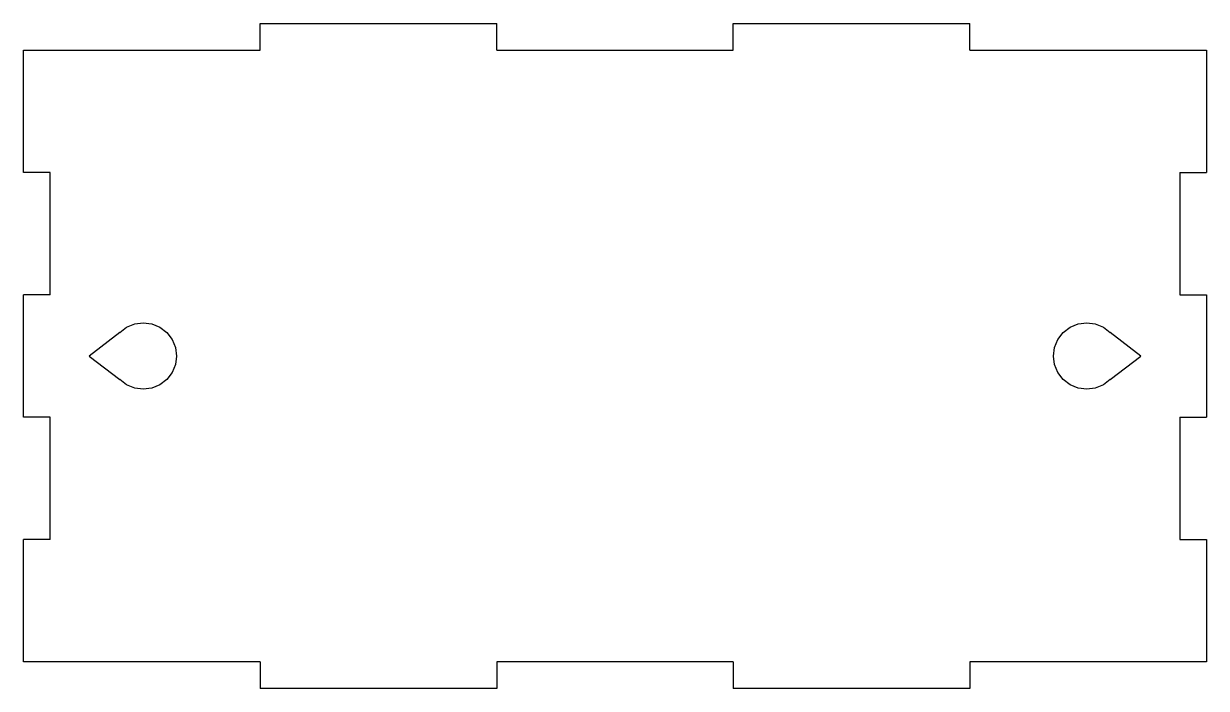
# Model space of a CAD drawing. Header units: metres. Extents: x 0 to 178, y 0 to 100.
import ezdxf

# ---------------------------------------------------------------- set-up
doc = ezdxf.new("R2010")
doc.units = ezdxf.units.M

msp = doc.modelspace()

# ---------------------------------------------------------------- linework, layer by layer
at = {"layer": 'GROUP0'}
for p, q in [((35.6, 100), (71.2, 100)), ((35.6, 96), (35.6, 100)), ((71.2, 96), (71.2, 100)), ((106.8, 100), (142.4, 100)), ((106.8, 96), (106.8, 100)), ((142.4, 96), (142.4, 100)), ((0, 96), (35.6, 96)), ((0, 77.6), (0, 96)), ((71.2, 96), (106.8, 96)), ((142.4, 96), (178, 96)), ((178, 96), (178, 77.6)), ((4, 77.6), (0, 77.6)), ((4, 59.2), (4, 77.6)), ((174, 77.6), (174, 59.2)), ((174, 77.6), (178, 77.6)), ((4, 59.2), (0, 59.2)), ((0, 40.8), (0, 59.2)), ((174, 59.2), (178, 59.2)), ((178, 59.2), (178, 40.8)), ((14.46, 53.54), (9.86, 50)), ((14.46, 53.54), (15.5, 54.33)), ((15.5, 54.33), (16.71, 54.83)), ((16.71, 54.83), (18, 55)), ((18, 55), (19.29, 54.83)), ((19.29, 54.83), (20.5, 54.33)), ((20.5, 54.33), (21.54, 53.54)), ((21.54, 53.54), (22.33, 52.5)), ((155.67, 52.5), (156.46, 53.54)), ((156.46, 53.54), (157.5, 54.33)), ((157.5, 54.33), (158.71, 54.83)), ((158.71, 54.83), (160, 55)), ((160, 55), (161.29, 54.83)), ((161.29, 54.83), (162.5, 54.33)), ((162.5, 54.33), (163.54, 53.54)), ((168.14, 50), (163.54, 53.54)), ((22.33, 52.5), (22.83, 51.29)), ((155.17, 51.29), (155.67, 52.5)), ((9.86, 50), (14.46, 46.46)), ((22.83, 51.29), (23, 50)), ((23, 50), (22.83, 48.71)), ((155, 50), (155.17, 51.29)), ((155.17, 48.71), (155, 50)), ((163.54, 46.46), (168.14, 50)), ((22.83, 48.71), (22.33, 47.5)), ((155.67, 47.5), (155.17, 48.71)), ((15.5, 45.67), (14.46, 46.46)), ((21.54, 46.46), (20.5, 45.67)), ((22.33, 47.5), (21.54, 46.46)), ((156.46, 46.46), (155.67, 47.5)), ((157.5, 45.67), (156.46, 46.46)), ((163.54, 46.46), (162.5, 45.67)), ((16.71, 45.17), (15.5, 45.67)), ((18, 45), (16.71, 45.17)), ((19.29, 45.17), (18, 45)), ((20.5, 45.67), (19.29, 45.17)), ((158.71, 45.17), (157.5, 45.67)), ((160, 45), (158.71, 45.17)), ((161.29, 45.17), (160, 45)), ((162.5, 45.67), (161.29, 45.17)), ((4, 40.8), (0, 40.8)), ((4, 22.4), (4, 40.8)), ((174, 40.8), (174, 22.4)), ((174, 40.8), (178, 40.8)), ((4, 22.4), (0, 22.4)), ((0, 4), (0, 22.4)), ((174, 22.4), (178, 22.4)), ((178, 22.4), (178, 4)), ((35.6, 4), (0, 4)), ((35.6, 4), (35.6, 0)), ((71.2, 4), (71.2, 0)), ((106.8, 4), (71.2, 4)), ((106.8, 4), (106.8, 0)), ((142.4, 4), (142.4, 0)), ((178, 4), (142.4, 4)), ((71.2, 0), (35.6, 0)), ((142.4, 0), (106.8, 0))]:
    msp.add_line(p, q, dxfattribs=at)

doc.saveas('drawing.dxf')
